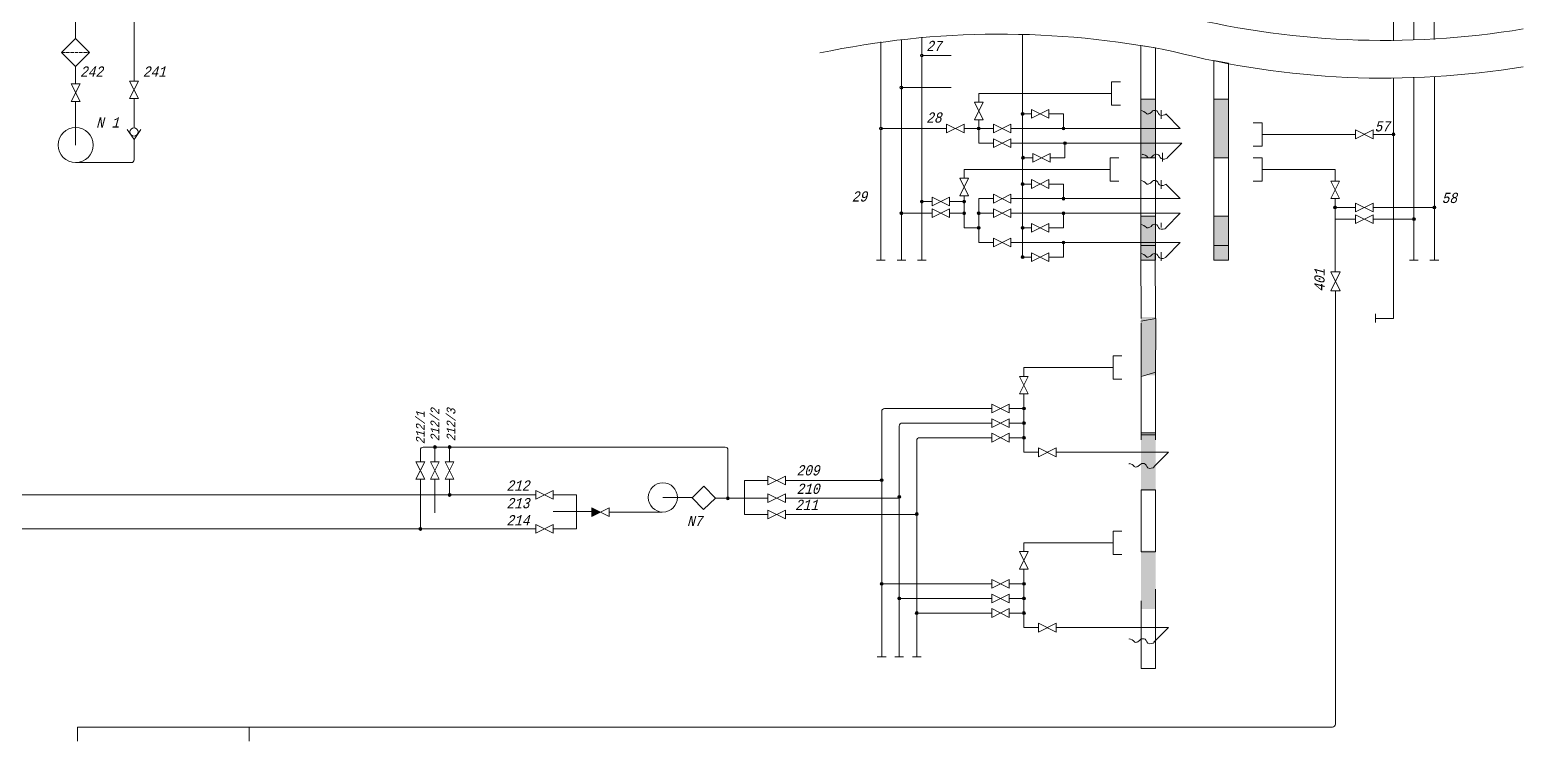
# Model space of a CAD drawing. Extents: x 26 to 789, y 11 to 574.
# Drawn here: x 533.6 to 789.2, y 223 to 344.7 of the extents above; entities that cross this region are included whole.
import ezdxf

# ---------------------------------------------------------------- set-up
doc = ezdxf.new("R2010")
doc.units = 0
doc.header["$MEASUREMENT"] = 0
doc.linetypes.add('ACAD_ISO02W100', pattern=[15, 12, -3])
doc.layers.add('Аи-98', color=14, linetype='CONTINUOUS')
doc.layers.add('Надписи', color=4, linetype='CONTINUOUS', lineweight=5)
doc.layers.add('Общие трубы', color=254, linetype='CONTINUOUS', lineweight=30)
doc.styles.get("Standard").update_dxf_attribs({"font": 'COUR.TTF', "width": 0.8, "oblique": 7, "height": 2})

msp = doc.modelspace()

# ---------------------------------------------------------------- hatches: boundary and pattern name
at = {"layer": 'Аи-98', "lineweight": 20}
h = msp.add_hatch(color=256, dxfattribs=at)
edge = h.paths.add_edge_path()
edge.add_arc((605.41, 265.17), 0.25, 0, 360)
h = msp.add_hatch(color=256, dxfattribs=at)
edge = h.paths.add_edge_path()
edge.add_arc((600.41, 259.35), 0.25, 0, 360)
at = {"layer": 'Общие трубы', "lineweight": 20}
h = msp.add_hatch(color=256, dxfattribs=at)
h.paths.add_polyline_path([(736.27, 322.87), (736.27, 332.87), (738.77, 332.87), (738.77, 322.87)])
h.paths.add_polyline_path([(723.77, 322.87), (723.77, 332.87), (726.27, 332.87), (726.27, 322.87)])
h = msp.add_hatch(color=256, dxfattribs=at)
edge = h.paths.add_edge_path()
edge.add_arc((703.52, 330.37), 0.25, 0, 360)
h = msp.add_hatch(color=256, dxfattribs=at)
edge = h.paths.add_edge_path()
edge.add_arc((696.02, 327.87), 0.25, 0, 360)
h = msp.add_hatch(color=256, dxfattribs=at)
edge = h.paths.add_edge_path()
edge.add_arc((710.52, 327.87), 0.25, 0, 360)
h = msp.add_hatch(color=256, dxfattribs=at)
edge = h.paths.add_edge_path()
edge.add_arc((710.77, 325.37), 0.25, 0, 360)
h = msp.add_hatch(color=256, dxfattribs=at)
edge = h.paths.add_edge_path()
edge.add_arc((767.02, 326.87), 0.25, 0, 360)
h = msp.add_hatch(color=256, dxfattribs=at)
edge = h.paths.add_edge_path()
edge.add_arc((703.61, 322.87), 0.25, 0, 360)
h = msp.add_hatch(color=256, dxfattribs=at)
edge = h.paths.add_edge_path()
edge.add_arc((703.52, 318.37), 0.25, 0, 360)
h = msp.add_hatch(color=256, dxfattribs=at)
edge = h.paths.add_edge_path()
edge.add_arc((686.27, 315.37), 0.25, 0, 360)
h = msp.add_hatch(color=256, dxfattribs=at)
edge = h.paths.add_edge_path()
edge.add_arc((693.52, 315.37), 0.25, 0, 360)
h = msp.add_hatch(color=256, dxfattribs=at)
edge = h.paths.add_edge_path()
edge.add_arc((710.52, 315.87), 0.25, 0, 360)
h = msp.add_hatch(color=256, dxfattribs=at)
edge = h.paths.add_edge_path()
edge.add_arc((757.02, 314.37), 0.25, 0, 360)
h = msp.add_hatch(color=256, dxfattribs=at)
edge = h.paths.add_edge_path()
edge.add_arc((774.02, 314.37), 0.25, 0, 360)
h = msp.add_hatch(color=256, dxfattribs=at)
edge = h.paths.add_edge_path()
edge.add_arc((682.77, 313.37), 0.25, 0, 360)
h = msp.add_hatch(color=256, dxfattribs=at)
edge = h.paths.add_edge_path()
edge.add_arc((693.52, 313.37), 0.25, 0, 360)
h = msp.add_hatch(color=256, dxfattribs=at)
edge = h.paths.add_edge_path()
edge.add_arc((696.02, 313.37), 0.25, 0, 360)
h = msp.add_hatch(color=256, dxfattribs=at)
edge = h.paths.add_edge_path()
edge.add_arc((710.52, 313.37), 0.25, 0, 360)
h = msp.add_hatch(color=256, dxfattribs=at)
h.paths.add_polyline_path([(723.77, 312.87), (723.77, 307.87), (726.27, 307.87), (726.27, 312.87)])
h.paths.add_polyline_path([(736.27, 312.87), (736.27, 307.87), (738.77, 307.87), (738.77, 312.87)])
h = msp.add_hatch(color=256, dxfattribs=at)
edge = h.paths.add_edge_path()
edge.add_arc((770.52, 312.37), 0.25, 0, 360)
h = msp.add_hatch(color=256, dxfattribs=at)
edge = h.paths.add_edge_path()
edge.add_arc((696.02, 310.87), 0.25, 0, 360)
h = msp.add_hatch(color=256, dxfattribs=at)
edge = h.paths.add_edge_path()
edge.add_arc((703.52, 310.87), 0.25, 0, 360)
h = msp.add_hatch(color=256, dxfattribs=at)
edge = h.paths.add_edge_path()
edge.add_arc((710.52, 308.37), 0.25, 0, 360)
h = msp.add_hatch(color=256, dxfattribs=at)
h.paths.add_polyline_path([(723.77, 307.87), (723.77, 305.37), (726.27, 305.37), (726.27, 307.87)])
h.paths.add_polyline_path([(736.27, 307.87), (736.27, 305.37), (738.77, 305.37), (738.77, 307.87)])
h = msp.add_hatch(color=256, dxfattribs=at)
edge = h.paths.add_edge_path()
edge.add_arc((703.52, 305.87), 0.25, 0, 360)
h = msp.add_hatch(color=256, dxfattribs=at)
h.paths.add_polyline_path([(723.8, 285.64), (723.8, 295.64), (726.3, 295.64), (726.3, 285.64)])
h.paths.add_polyline_path([(723.8, 245.64), (723.8, 255.64), (726.3, 255.64), (726.3, 245.64)])
h = msp.add_hatch(color=256, dxfattribs=at)
edge = h.paths.add_edge_path()
edge.add_arc((703.75, 279.96), 0.25, 0, 360)
h = msp.add_hatch(color=256, dxfattribs=at)
edge = h.paths.add_edge_path()
edge.add_arc((703.75, 277.46), 0.25, 0, 360)
h = msp.add_hatch(color=256, dxfattribs=at)
edge = h.paths.add_edge_path()
edge.add_arc((605.41, 273.35), 0.25, 0, 360)
edge = h.paths.add_edge_path()
edge.add_arc((602.91, 273.35), 0.25, 0, 360)
h = msp.add_hatch(color=256, dxfattribs=at)
edge = h.paths.add_edge_path()
edge.add_arc((703.75, 274.96), 0.25, 0, 360)
for points in [[(726.3, 275.82), (723.8, 275.82), (723.8, 265.82), (726.3, 265.82)], [(631.17, 262.21), (629.77, 261.48), (629.77, 262.21), (629.77, 262.93)]]:
    msp.add_hatch(color=256, dxfattribs=at).paths.add_polyline_path(points)
h = msp.add_hatch(color=256, dxfattribs=at)
edge = h.paths.add_edge_path()
edge.add_arc((679.4, 267.69), 0.25, 0, 360)
h = msp.add_hatch(color=256, dxfattribs=at)
edge = h.paths.add_edge_path()
edge.add_arc((653.06, 264.59), 0.25, 0, 360)
h = msp.add_hatch(color=256, dxfattribs=at)
edge = h.paths.add_edge_path()
edge.add_arc((682.4, 264.84), 0.25, 0, 360)
h = msp.add_hatch(color=256, dxfattribs=at)
edge = h.paths.add_edge_path()
edge.add_arc((685.4, 261.9), 0.25, 0, 360)
h = msp.add_hatch(color=256, dxfattribs=at)
edge = h.paths.add_edge_path()
edge.add_arc((679.4, 249.96), 0.25, 0, 360)
h = msp.add_hatch(color=256, dxfattribs=at)
edge = h.paths.add_edge_path()
edge.add_arc((703.75, 249.96), 0.25, 0, 360)
h = msp.add_hatch(color=256, dxfattribs=at)
edge = h.paths.add_edge_path()
edge.add_arc((682.4, 247.46), 0.25, 0, 360)
h = msp.add_hatch(color=256, dxfattribs=at)
edge = h.paths.add_edge_path()
edge.add_arc((703.75, 247.46), 0.25, 0, 360)
h = msp.add_hatch(color=256, dxfattribs=at)
edge = h.paths.add_edge_path()
edge.add_arc((685.4, 244.96), 0.25, 0, 360)
h = msp.add_hatch(color=256, dxfattribs=at)
edge = h.paths.add_edge_path()
edge.add_arc((703.75, 244.96), 0.25, 0, 360)

# ---------------------------------------------------------------- linework, layer by layer
at = {"layer": 'Аи-98', "lineweight": 20}
for p, q in [((600.41, 267.85), (600.41, 259.1)), ((602.91, 267.85), (602.91, 262.1)), ((605.41, 267.85), (605.41, 264.92)), ((338.87, 265.17), (620.16, 265.17))]:
    msp.add_line(p, q, dxfattribs=at)
msp.add_lwpolyline([(620.16, 264.42), (620.16, 265.92), (623.16, 264.42), (623.16, 265.92)], close=True, dxfattribs=at)
for centre in [(605.41, 265.17), (600.41, 259.35)]:
    msp.add_circle(centre, 0.25, dxfattribs=at)
at = {"layer": 'Общие трубы', "lineweight": 20}
for p, q in [((767.02, 556.24), (767.02, 342.89)), ((770.52, 556.24), (770.52, 343.03)), ((773.98, 556.24), (773.98, 343.08)), ((541.39, 343.27), (541.39, 350.95)), ((551.39, 335.99), (551.39, 350.95)), ((541.39, 343.29), (538.99, 340.89)), ((543.79, 340.89), (541.39, 343.29)), ((679.27, 342.71), (679.27, 320.85)), ((679.27, 342.65), (679.27, 305.37)), ((682.77, 343.08), (682.77, 305.37)), ((686.27, 343.51), (686.27, 305.37)), ((703.52, 343.97), (703.52, 306.12)), ((538.99, 340.89), (541.39, 338.49)), ((541.39, 338.49), (543.79, 340.89)), ((686.27, 340.37), (691.27, 340.37)), ((723.77, 332.87), (723.77, 342.08)), ((723.77, 342.08), (726.27, 341.65)), ((726.27, 341.65), (726.27, 332.87)), ((541.39, 338.49), (541.39, 335.49)), ((736.27, 332.87), (736.27, 339.5)), ((736.27, 339.5), (738.77, 339.07)), ((738.77, 339.07), (738.77, 332.87)), ((540.64, 335.49), (542.14, 335.49)), ((542.14, 335.49), (540.64, 332.49)), ((542.14, 332.49), (540.64, 335.49)), ((550.64, 335.99), (552.14, 335.99)), ((552.14, 335.99), (550.64, 332.99)), ((552.14, 332.99), (550.64, 335.99)), ((718.77, 333.87), (718.77, 335.87)), ((718.77, 335.87), (720.27, 335.87)), ((767.02, 336.5), (767.02, 305.37)), ((770.52, 336.64), (770.52, 305.37)), ((774.02, 336.78), (774.02, 305.37)), ((540.64, 332.49), (542.14, 332.49)), ((541.39, 325.03), (541.39, 332.49)), ((550.64, 332.99), (552.14, 332.99)), ((551.39, 327.99), (551.39, 332.99)), ((682.77, 334.87), (691.27, 334.87)), ((695.27, 329.37), (696.77, 332.37)), ((696.77, 332.37), (695.27, 332.37)), ((695.27, 332.37), (696.77, 329.37)), ((696.02, 332.37), (696.02, 333.87)), ((703.52, 333.87), (696.02, 333.87)), ((703.52, 332.37), (703.52, 333.87)), ((703.52, 333.87), (718.77, 333.87)), ((718.77, 333.87), (718.77, 331.87)), ((723.77, 322.87), (723.77, 332.87)), ((723.77, 332.87), (726.27, 332.87)), ((726.27, 332.87), (723.77, 332.87)), ((726.27, 332.87), (726.27, 322.87)), ((736.27, 322.87), (736.27, 332.87)), ((736.27, 332.87), (738.77, 332.87)), ((738.77, 332.87), (736.27, 332.87)), ((738.77, 332.87), (738.77, 322.87)), ((705.02, 330.37), (703.52, 330.37)), ((708.02, 331.12), (705.02, 329.62)), ((705.02, 329.62), (705.02, 331.12)), ((705.02, 331.12), (708.02, 329.62)), ((708.02, 329.62), (708.02, 331.12)), ((710.52, 330.37), (708.02, 330.37)), ((710.52, 327.87), (710.52, 330.37)), ((718.77, 331.87), (720.27, 331.87)), ((727.25, 329.53), (727.25, 331.03)), ((727.25, 330.28), (727.25, 329.53)), ((730.52, 327.87), (728.02, 330.37)), ((774.02, 332.35), (774.02, 313.57)), ((551.41, 326), (550.23, 327.72)), ((551.41, 326), (552.56, 327.72)), ((679.27, 327.87), (690.52, 327.87)), ((693.52, 327.12), (690.52, 328.62)), ((690.52, 328.62), (690.52, 327.12)), ((690.52, 327.12), (693.52, 328.62)), ((693.52, 328.62), (693.52, 327.12)), ((696.02, 327.87), (693.52, 327.87)), ((696.77, 329.37), (695.27, 329.37)), ((696.02, 325.37), (696.02, 329.37)), ((698.52, 327.87), (696.02, 327.87)), ((701.52, 328.62), (698.52, 327.12)), ((698.52, 327.12), (698.52, 328.62)), ((698.52, 328.62), (701.52, 327.12)), ((701.52, 327.12), (701.52, 328.62)), ((703.02, 327.87), (701.52, 327.87)), ((720.52, 327.87), (703.02, 327.87)), ((720.52, 327.87), (710.52, 327.87)), ((720.52, 327.87), (730.52, 327.87)), ((744.52, 328.87), (743.02, 328.87)), ((744.52, 326.87), (744.52, 328.87)), ((551.41, 322.53), (551.41, 326)), ((698.52, 325.37), (696.02, 325.37)), ((701.52, 324.62), (698.52, 326.12)), ((698.52, 326.12), (698.52, 324.62)), ((698.52, 324.62), (701.52, 326.12)), ((701.52, 326.12), (701.52, 324.62)), ((703.27, 325.37), (701.52, 325.37)), ((720.77, 325.37), (703.27, 325.37)), ((720.77, 325.37), (710.77, 325.37)), ((710.77, 325.37), (710.77, 322.87)), ((720.77, 325.37), (730.77, 325.37)), ((730.77, 325.37), (728.27, 322.87)), ((744.52, 324.87), (743.02, 324.87)), ((760.52, 326.87), (744.52, 326.87)), ((744.52, 326.87), (744.52, 324.87)), ((767.02, 326.87), (763.52, 326.87)), ((767.02, 326.87), (764.52, 326.87)), ((705.27, 322.87), (703.77, 322.87)), ((708.27, 322.12), (705.27, 323.62)), ((705.27, 323.62), (705.27, 322.12)), ((705.27, 322.12), (708.27, 323.62)), ((708.27, 323.62), (708.27, 322.12)), ((710.77, 322.87), (708.27, 322.87)), ((718.52, 320.87), (718.52, 322.87)), ((718.52, 322.87), (719.27, 322.87)), ((719.27, 322.87), (719.77, 322.87)), ((719.77, 322.87), (720.02, 322.87)), ((723.77, 312.87), (723.77, 322.87)), ((723.77, 322.87), (726.27, 322.87)), ((726.27, 322.87), (723.77, 322.87)), ((726.27, 322.87), (726.27, 312.87)), ((727.5, 323.71), (727.5, 322.21)), ((736.27, 312.87), (736.27, 322.87)), ((736.27, 322.87), (738.77, 322.87)), ((738.77, 322.87), (736.27, 322.87)), ((738.77, 322.87), (738.77, 312.87)), ((744.52, 322.87), (743.02, 322.87)), ((744.52, 320.87), (744.52, 322.87)), ((550.91, 322.03), (541.39, 322.03)), ((701.27, 320.87), (693.52, 320.87)), ((693.52, 320.87), (693.52, 319.37)), ((701.27, 320.87), (718.52, 320.87)), ((718.52, 320.87), (718.52, 318.87)), ((757.02, 320.87), (744.52, 320.87)), ((744.52, 320.87), (744.52, 318.87)), ((757.02, 318.87), (757.02, 320.87)), ((692.77, 319.37), (694.27, 319.37)), ((694.27, 319.37), (692.77, 316.37)), ((694.27, 316.37), (692.77, 319.37)), ((705.02, 318.37), (703.52, 318.37)), ((708.02, 319.12), (705.02, 317.62)), ((705.02, 317.62), (705.02, 319.12)), ((705.02, 319.12), (708.02, 317.62)), ((708.02, 317.62), (708.02, 319.12)), ((710.52, 318.37), (708.02, 318.37)), ((710.52, 315.87), (710.52, 318.37)), ((718.52, 318.87), (720.02, 318.87)), ((727.25, 317.53), (727.25, 319.03)), ((730.52, 315.87), (728.02, 318.37)), ((744.52, 318.87), (743.02, 318.87)), ((688.02, 315.37), (686.52, 315.37)), ((691.02, 314.62), (688.02, 316.12)), ((688.02, 316.12), (688.02, 314.62)), ((688.02, 314.62), (691.02, 316.12)), ((691.02, 316.12), (691.02, 314.62)), ((693.52, 315.37), (691.02, 315.37)), ((692.77, 316.37), (694.27, 316.37)), ((693.52, 310.87), (693.52, 316.37)), ((696.02, 308.37), (696.02, 315.87)), ((696.02, 315.87), (698.52, 315.87)), ((701.52, 316.62), (698.52, 315.12)), ((698.52, 315.12), (698.52, 316.62)), ((698.52, 316.62), (701.52, 315.12)), ((701.52, 315.12), (701.52, 316.62)), ((703.02, 315.87), (701.52, 315.87)), ((720.52, 315.87), (703.02, 315.87)), ((720.52, 315.87), (710.52, 315.87)), ((720.52, 315.87), (730.52, 315.87)), ((757.02, 303.38), (757.02, 315.87)), ((686.52, 313.37), (682.77, 313.37)), ((688.02, 313.37), (686.52, 313.37)), ((691.02, 312.62), (688.02, 314.12)), ((688.02, 314.12), (688.02, 312.62)), ((688.02, 312.62), (691.02, 314.12)), ((691.02, 314.12), (691.02, 312.62)), ((693.52, 313.37), (691.02, 313.37)), ((698.52, 313.37), (696.02, 313.37)), ((701.52, 312.62), (698.52, 314.12)), ((698.52, 314.12), (698.52, 312.62)), ((698.52, 312.62), (701.52, 314.12)), ((701.52, 314.12), (701.52, 312.62)), ((703.02, 313.37), (701.52, 313.37)), ((720.52, 313.37), (703.02, 313.37)), ((720.52, 313.37), (710.52, 313.37)), ((710.52, 313.37), (710.52, 310.87)), ((720.52, 313.37), (730.52, 313.37)), ((726.27, 312.87), (723.77, 312.87)), ((723.77, 312.87), (723.77, 307.87)), ((726.27, 312.87), (723.77, 312.87)), ((726.27, 307.87), (726.27, 312.87)), ((730.52, 313.37), (728.02, 310.87)), ((738.77, 312.87), (736.27, 312.87)), ((736.27, 312.87), (736.27, 307.87)), ((738.77, 312.87), (736.27, 312.87)), ((738.77, 307.87), (738.77, 312.87)), ((759.02, 314.37), (757.02, 314.37)), ((759.02, 312.37), (757.02, 312.37)), ((760.52, 314.37), (759.02, 314.37)), ((760.52, 312.37), (759.02, 312.37)), ((763.52, 314.37), (767.02, 314.37)), ((763.52, 312.37), (767.02, 312.37)), ((767.02, 314.37), (774.02, 314.37)), ((767.02, 312.37), (770.52, 312.37)), ((696.02, 310.87), (693.52, 310.87)), ((705.02, 310.87), (703.52, 310.87)), ((708.02, 310.12), (705.02, 311.62)), ((705.02, 311.62), (705.02, 310.12)), ((705.02, 310.12), (708.02, 311.62)), ((708.02, 311.62), (708.02, 310.12)), ((710.52, 310.87), (708.02, 310.87)), ((727.25, 310.96), (727.25, 311.71)), ((698.52, 308.37), (696.02, 308.37)), ((701.52, 307.62), (698.52, 309.12)), ((698.52, 309.12), (698.52, 307.62)), ((698.52, 307.62), (701.52, 309.12)), ((701.52, 309.12), (701.52, 307.62)), ((703.02, 308.37), (701.52, 308.37)), ((720.52, 308.37), (703.02, 308.37)), ((720.52, 308.37), (710.52, 308.37)), ((710.52, 308.37), (710.52, 305.87)), ((720.52, 308.37), (730.52, 308.37)), ((723.77, 307.87), (723.77, 305.37)), ((726.27, 307.87), (723.77, 307.87)), ((723.77, 307.87), (726.27, 307.87)), ((726.27, 305.37), (726.27, 307.87)), ((730.52, 308.37), (728.02, 305.87)), ((736.27, 307.87), (736.27, 305.37)), ((738.77, 307.87), (736.27, 307.87)), ((736.27, 307.87), (738.77, 307.87)), ((738.77, 305.37), (738.77, 307.87)), ((679.27, 305.37), (678.52, 305.37)), ((678.52, 305.37), (680.02, 305.37)), ((682.02, 305.37), (683.52, 305.37)), ((685.52, 305.37), (687.02, 305.37)), ((705.02, 305.87), (703.52, 305.87)), ((708.02, 305.12), (705.02, 306.62)), ((705.02, 306.62), (705.02, 305.12)), ((705.02, 305.12), (708.02, 306.62)), ((708.02, 306.62), (708.02, 305.12)), ((710.52, 305.87), (708.02, 305.87)), ((723.77, 305.37), (726.27, 305.37)), ((723.78, 306.47), (723.83, 295.37)), ((726.22, 306.47), (726.26, 295.37)), ((727.25, 306.71), (727.25, 305.21)), ((727.25, 305.96), (727.25, 306.71)), ((736.27, 305.37), (738.77, 305.37)), ((767.02, 305.37), (767.02, 295.37)), ((769.77, 305.37), (771.27, 305.37)), ((773.27, 305.37), (774.77, 305.37)), ((757.9, 303.35), (756.27, 303.35)), ((757.9, 300.09), (756.27, 303.35)), ((756.27, 300.09), (757.9, 303.35)), ((757.09, 301.72), (757.09, 301.72)), ((757.9, 300.09), (756.27, 300.09)), ((757.07, 225.95), (757.07, 300.1)), ((726.34, 295.37), (723.75, 294.89)), ((723.8, 284.6), (723.8, 294.6)), ((726.34, 295.35), (726.3, 284.6)), ((763.97, 295.43), (763.97, 296.18)), ((763.97, 296.18), (763.97, 294.68)), ((767.02, 295.37), (763.99, 295.37)), ((719, 286.96), (719, 288.96)), ((719, 288.96), (720.5, 288.96)), ((703.75, 285.46), (703.75, 286.96)), ((703.75, 286.96), (719, 286.96)), ((719, 286.96), (719, 284.96)), ((719, 284.96), (720.5, 284.96)), ((723.8, 285.43), (726.34, 286.19)), ((723.8, 274.6), (723.8, 284.6)), ((726.3, 284.6), (726.3, 274.6)), ((703.75, 279.96), (703.75, 282.46)), ((679.4, 261.64), (679.4, 279.46)), ((698.25, 279.96), (679.9, 279.96)), ((701.25, 279.96), (703.75, 279.96)), ((703.75, 279.96), (703.75, 274.96)), ((682.4, 264.46), (682.4, 276.96)), ((698.25, 277.46), (682.9, 277.46)), ((701.25, 277.46), (703.75, 277.46)), ((703.75, 274.96), (703.75, 277.46)), ((685.4, 237.56), (685.4, 274.46)), ((685.9, 274.96), (698.25, 274.96)), ((701.25, 274.96), (703.75, 274.96)), ((703.75, 274.96), (703.75, 272.46)), ((726.3, 275.43), (723.8, 275.43)), ((723.91, 275.77), (726.29, 275.77)), ((600.41, 272.85), (600.41, 270.85)), ((652.58, 273.35), (600.91, 273.35)), ((605.41, 273.35), (602.91, 273.35)), ((602.91, 273.35), (602.91, 270.85)), ((605.41, 273.45), (605.41, 270.85)), ((653.08, 264.64), (653.08, 272.85)), ((706.25, 272.46), (703.75, 272.46)), ((711, 272.46), (709.25, 272.46)), ((728.5, 272.46), (711, 272.46)), ((728.5, 272.46), (726, 269.96)), ((655.93, 267.63), (655.93, 261.8)), ((659.93, 267.63), (655.93, 267.63)), ((662.93, 267.63), (679.39, 267.63)), ((723.8, 255.43), (723.8, 266.05)), ((726.3, 266.05), (723.8, 266.05)), ((726.3, 266.05), (726.3, 255.43)), ((623.16, 265.17), (627.16, 265.17)), ((627.16, 259.35), (627.16, 265.17)), ((641.93, 264.74), (646.93, 264.74)), ((650.93, 264.63), (653.43, 264.63)), ((650.93, 264.63), (650.93, 264.63)), ((655.93, 264.63), (653.43, 264.63)), ((659.93, 264.63), (655.93, 264.63)), ((662.93, 264.63), (682.45, 264.63)), ((682.4, 264.46), (682.4, 237.46)), ((623.16, 262.35), (627.16, 262.35)), ((627.16, 262.35), (629.66, 262.35)), ((632.75, 262.22), (641.73, 262.22)), ((659.93, 261.8), (655.93, 261.8)), ((662.93, 261.8), (685.41, 261.8)), ((679.4, 261.64), (679.4, 237.46)), ((349.13, 259.35), (620.16, 259.35)), ((623.16, 259.35), (627.16, 259.35)), ((719, 256.96), (719, 258.96)), ((719, 258.96), (720.5, 258.96)), ((703.75, 255.46), (703.75, 256.96)), ((703.75, 256.96), (719, 256.96)), ((719, 256.96), (719, 254.96)), ((719, 254.96), (720.5, 254.96)), ((723.8, 255.43), (726.3, 255.43)), ((726.3, 255.43), (723.8, 255.43)), ((703.75, 249.96), (703.75, 252.46)), ((698.25, 249.96), (679.39, 249.96)), ((701.25, 249.96), (703.75, 249.96)), ((703.75, 249.96), (703.75, 244.96)), ((726.3, 249.03), (726.3, 235.45)), ((698.25, 247.46), (682.45, 247.46)), ((701.25, 247.46), (703.75, 247.46)), ((723.8, 235.45), (723.8, 247.06)), ((698.25, 244.96), (685.41, 244.96)), ((701.25, 244.96), (703.75, 244.96)), ((703.75, 244.96), (703.75, 242.46)), ((706.25, 242.46), (703.75, 242.46)), ((711, 242.46), (709.25, 242.46)), ((728.5, 242.46), (711, 242.46)), ((728.5, 242.46), (726, 239.96)), ((678.65, 237.46), (680.15, 237.46)), ((681.65, 237.46), (683.15, 237.46)), ((684.65, 237.46), (686.15, 237.46)), ((726.3, 235.49), (723.8, 235.49)), ((756.57, 225.45), (541.73, 225.45)), ((541.73, 225.45), (541.73, 223.04)), ((571.08, 223.04), (571.08, 225.45))]:
    msp.add_line(p, q, dxfattribs=at)
at = {"layer": 'Общие трубы', "linetype": 'ACAD_ISO02W100', "lineweight": 20, "ltscale": 0.05}
msp.add_line((538.99, 340.89), (543.79, 340.89), dxfattribs=at)
at = {"layer": 'Общие трубы', "lineweight": 20}
for points in [[(763.52, 327.62), (763.52, 326.12), (760.52, 327.62), (760.52, 326.12)], [(757.77, 315.87), (756.27, 315.87), (757.77, 318.87), (756.27, 318.87)], [(763.52, 315.12), (763.52, 313.62), (760.52, 315.12), (760.52, 313.62)], [(763.52, 313.12), (763.52, 311.62), (760.52, 313.12), (760.52, 311.62)], [(704.5, 282.46), (703, 282.46), (704.5, 285.46), (703, 285.46)], [(701.25, 280.71), (701.25, 279.21), (698.25, 280.71), (698.25, 279.21)], [(701.25, 278.21), (701.25, 276.71), (698.25, 278.21), (698.25, 276.71)], [(701.25, 275.71), (701.25, 274.21), (698.25, 275.71), (698.25, 274.21)], [(709.25, 273.21), (709.25, 271.71), (706.25, 273.21), (706.25, 271.71)], [(599.66, 270.85), (601.16, 270.85), (599.66, 267.85), (601.16, 267.85)], [(602.16, 270.85), (603.66, 270.85), (602.16, 267.85), (603.66, 267.85)], [(604.66, 270.85), (606.16, 270.85), (604.66, 267.85), (606.16, 267.85)], [(648.95, 266.65), (646.93, 264.67), (648.91, 262.65), (650.93, 264.63)], [(662.93, 268.38), (662.93, 266.88), (659.93, 268.38), (659.93, 266.88)], [(662.93, 265.38), (662.93, 263.88), (659.93, 265.38), (659.93, 263.88)], [(631.25, 262.22), (629.75, 261.47), (629.75, 262.97)], [(631.17, 262.21), (629.77, 261.48), (629.77, 262.21), (629.77, 262.93)], [(631.25, 262.22), (632.75, 261.47), (632.75, 262.97)], [(662.93, 262.55), (662.93, 261.05), (659.93, 262.55), (659.93, 261.05)], [(620.16, 258.6), (620.16, 260.1), (623.16, 258.6), (623.16, 260.1)], [(704.5, 252.46), (703, 252.46), (704.5, 255.46), (703, 255.46)], [(701.25, 250.71), (701.25, 249.21), (698.25, 250.71), (698.25, 249.21)], [(701.25, 248.21), (701.25, 246.71), (698.25, 248.21), (698.25, 246.71)], [(701.25, 245.71), (701.25, 244.21), (698.25, 245.71), (698.25, 244.21)], [(709.25, 243.21), (709.25, 241.71), (706.25, 243.21), (706.25, 241.71)]]:
    msp.add_lwpolyline(points, close=True, dxfattribs=at)
for centre, radius in [((686.27, 340.37), 0.25), ((682.77, 334.87), 0.25), ((703.52, 330.37), 0.25), ((541.39, 325.03), 3), ((551.39, 327.28), 0.691), ((679.27, 327.87), 0.25), ((696.02, 327.87), 0.25), ((710.52, 327.87), 0.25), ((710.77, 325.37), 0.25), ((767.02, 326.87), 0.25), ((703.61, 322.87), 0.25), ((703.52, 318.37), 0.25), ((686.27, 315.37), 0.25), ((686.27, 315.37), 0.25), ((693.52, 315.37), 0.25), ((710.52, 315.87), 0.25), ((757.02, 314.37), 0.25), ((774.02, 314.37), 0.25), ((682.77, 313.37), 0.25), ((682.77, 313.37), 0.25), ((693.52, 313.37), 0.25), ((696.02, 313.37), 0.25), ((710.52, 313.37), 0.25), ((770.52, 312.37), 0.25), ((696.02, 310.87), 0.25), ((703.52, 310.87), 0.25), ((710.52, 308.37), 0.25), ((703.52, 305.87), 0.25), ((703.75, 279.96), 0.25), ((703.75, 277.46), 0.25), ((602.91, 273.35), 0.25), ((605.41, 273.35), 0.25), ((703.75, 274.96), 0.25), ((641.93, 264.74), 2.5), ((679.4, 267.69), 0.25), ((653.06, 264.59), 0.25), ((682.4, 264.84), 0.25), ((685.4, 261.9), 0.25), ((679.4, 249.96), 0.25), ((703.75, 249.96), 0.25), ((682.4, 247.46), 0.25), ((703.75, 247.46), 0.25), ((685.4, 244.96), 0.25), ((703.75, 244.96), 0.25)]:
    msp.add_circle(centre, radius, dxfattribs=at)
at = {"layer": 'Общие трубы', "lineweight": 5}
for centre, radius, start, end in [((765.43, 487.89), 144.95, 255.5573, 279.4446), ((699.68, 194.31), 149.71, 78.5981, 101.8978), ((765.43, 481.44), 144.95, 255.5573, 279.4446)]:
    msp.add_arc(centre, radius, start, end, dxfattribs=at)
at = {"layer": 'Общие трубы', "lineweight": 20}
for centre, start, end in [((550.91, 322.53), 270, 359.9053), ((679.9, 279.46), 90, 180), ((682.9, 276.96), 90, 180), ((685.9, 274.46), 90, 180), ((600.91, 272.85), 90, 180), ((652.58, 272.85), 0, 90), ((756.57, 225.95), 270, 360)]:
    msp.add_arc(centre, 0.5, start, end, dxfattribs=at)
at = {"layer": 'Общие трубы', "lineweight": 20, "start_tangent": (0.993151, -0.116841), "end_tangent": (0.5547, -0.83205)}
for points in [[(728.02, 330.37), (727.27, 330.12), (726.52, 330.87), (725.77, 330.87), (725.52, 330.62), (725.02, 330.37), (724.77, 330.37), (724.52, 330.62), (723.77, 330.87)], [(728.27, 322.87), (727.52, 322.62), (726.77, 323.37), (726.02, 323.37), (725.77, 323.12), (725.27, 322.87), (725.02, 322.87), (724.77, 323.12), (724.02, 323.37)], [(728.02, 318.37), (727.27, 318.12), (726.52, 318.87), (725.77, 318.87), (725.52, 318.62), (725.02, 318.37), (724.77, 318.37), (724.52, 318.62), (723.77, 318.87)], [(728.02, 310.87), (727.27, 310.62), (726.52, 311.37), (725.77, 311.37), (725.52, 311.12), (725.02, 310.87), (724.77, 310.87), (724.52, 311.12), (723.77, 311.37)], [(728.02, 305.87), (727.27, 305.62), (726.52, 306.37), (725.77, 306.37), (725.52, 306.12), (725.02, 305.87), (724.77, 305.87), (724.52, 306.12), (723.77, 306.37)], [(726, 269.96), (725.25, 269.71), (724.5, 270.46), (723.75, 270.46), (723.5, 270.21), (723, 269.96), (722.75, 269.96), (722.5, 270.21), (721.75, 270.46)], [(726, 239.96), (725.25, 239.71), (724.5, 240.46), (723.75, 240.46), (723.5, 240.21), (723, 239.96), (722.75, 239.96), (722.5, 240.21), (721.75, 240.46)]]:
    msp.add_spline(points, degree=3, dxfattribs=at)

# ---------------------------------------------------------------- texts
at = {"layer": 'Надписи', "lineweight": 15, "oblique": 15, "width": 0.75}
for s, p in [('27', (687.02, 341.12)), ('242', (542.14, 336.74)), ('241', (552.89, 336.74)), ('28', (687.02, 328.87)), ('N 1', (544.89, 328.03)), ('57', (763.77, 327.37)), ('29', (674.27, 315.37)), ('58', (775.27, 315.12)), ('209', (664.81, 268.51)), ('212', (615.15, 265.9)), ('210', (664.81, 265.34)), ('213', (615.15, 262.88)), ('211', (664.56, 262.59)), ('214', (615.15, 259.96)), ('N7', (646.06, 259.84))]:
    msp.add_text(s, height=1.75, dxfattribs=at).set_placement(p)
for s, height, p in [('401', 1.75, (755.23, 299.93)), ('212/1', 1.5, (601.16, 273.85)), ('212/2', 1.5, (603.66, 274.35)), ('212/3', 1.5, (606.41, 274.35))]:
    msp.add_text(s, height=height, rotation=90, dxfattribs=at).set_placement(p)

doc.saveas('drawing.dxf')
